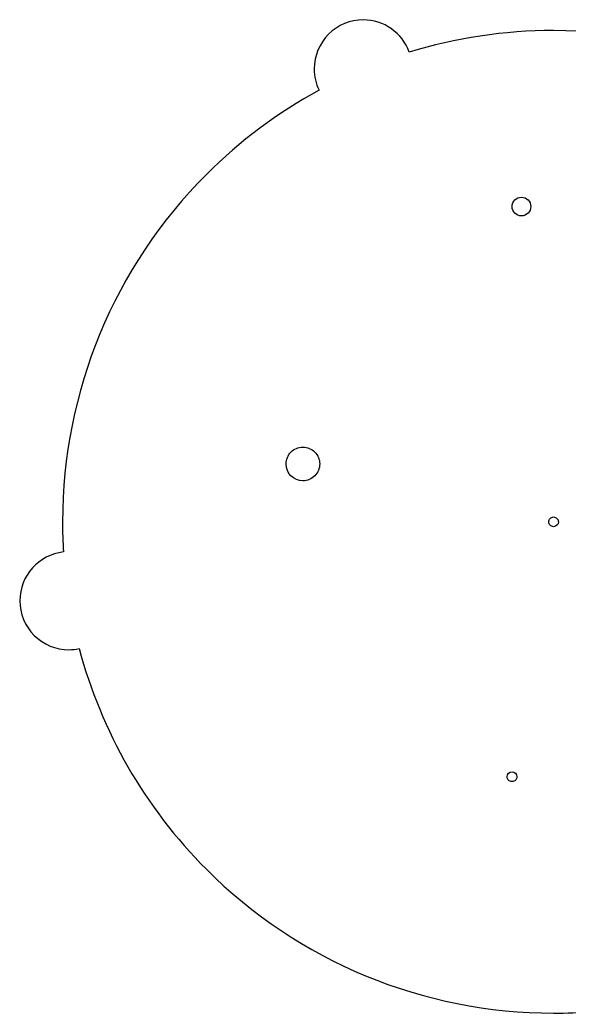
# Model space of a CAD drawing. Extents: x -41 to 233, y -38 to 223.
# Drawn here: x -40.7 to 99, y -29.9 to 222.6 of the extents above; entities that cross this region are included whole.
import ezdxf

# ---------------------------------------------------------------- set-up
doc = ezdxf.new("R2010")
doc.units = 0
doc.layers.add('Laag_1', color=7, linetype='CONTINUOUS')

msp = doc.modelspace()

# ---------------------------------------------------------------- linework, layer by layer
at = {"layer": 'Laag_1', "color": 5}
for p, q in [((46.611314, 222.581785), (46.611314, 222.581785)), ((89.219095, 175.143099), (89.219095, 175.143099)), ((35.529986, 109.713894), (35.529986, 109.713894)), ((96.233457, 94.999995), (96.233457, 94.999995)), ((85.673342, 30.212893), (85.673342, 30.212893))]:
    msp.add_line(p, q, dxfattribs=at)
for points in [[(46.611314, 222.581785), (43.304022, 222.5818), (40.132184, 221.26799), (37.793575, 218.929381)], [(58.32409, 214.359306), (56.53754, 219.290603), (51.856257, 222.576907), (46.611314, 222.581785)], [(94.999748, 219.868151), (82.452868, 219.868151), (70.101621, 217.978604), (58.32409, 214.359306)], [(183.295064, 183.295569), (159.877695, 206.712938), (128.116911, 219.868151), (94.999748, 219.868151)], [(37.793575, 218.929381), (35.454967, 216.590772), (34.141157, 213.418933), (34.141173, 210.111641)], [(34.141173, 210.111641), (34.145043, 208.2424), (34.569093, 206.397942), (35.381957, 204.714692)], [(35.381957, 204.714692), (24.936194, 199.038954), (15.262537, 191.853674), (6.704431, 183.295569)], [(6.704431, 183.295569), (-16.71294, 159.878196), (-29.868151, 128.117416), (-29.868151, 95.000252)], [(84.470344, 175.143099), (84.470344, 175.772822), (84.720501, 176.376754), (85.165783, 176.822035)], [(85.165783, 176.822035), (85.611065, 177.267317), (86.214996, 177.517473), (86.844719, 177.517473)], [(86.844719, 177.517473), (87.474443, 177.517473), (88.078374, 177.267317), (88.523656, 176.822035)], [(88.523656, 176.822035), (88.968938, 176.376754), (89.219095, 175.772822), (89.219095, 175.143099)], [(85.165783, 173.464162), (84.720501, 173.909444), (84.470344, 174.513375), (84.470344, 175.143099)], [(89.219095, 175.143099), (89.219095, 174.513375), (88.968938, 173.909444), (88.523656, 173.464162)], [(86.844719, 172.768724), (86.214996, 172.768724), (85.611065, 173.01888), (85.165783, 173.464162)], [(88.523656, 173.464162), (88.078374, 173.01888), (87.474443, 172.768724), (86.844719, 172.768724)], [(28.234025, 112.735979), (29.035532, 113.537486), (30.122609, 113.987768), (31.256111, 113.987768)], [(31.256111, 113.987768), (32.389613, 113.987768), (33.47669, 113.537486), (34.278197, 112.735979)], [(26.982237, 109.713894), (26.982237, 110.847396), (27.432518, 111.934472), (28.234025, 112.735979)], [(34.278197, 112.735979), (35.079704, 111.934472), (35.529986, 110.847396), (35.529986, 109.713894)], [(31.256111, 105.440019), (28.895715, 105.440019), (26.982237, 107.353498), (26.982237, 109.713894)], [(35.529986, 109.713894), (35.529986, 108.580392), (35.079704, 107.493315), (34.278197, 106.691808)], [(34.278197, 106.691808), (33.47669, 105.890301), (32.389613, 105.440019), (31.256111, 105.440019)], [(94.12781, 95.872184), (94.359129, 96.103503), (94.672865, 96.233457), (94.999999, 96.233456)], [(94.999999, 96.233456), (95.327133, 96.233456), (95.640868, 96.103502), (95.872186, 95.872183)], [(-29.868151, 95.000252), (-29.868151, 92.437954), (-29.789493, 89.883939), (-29.633333, 87.341116)], [(93.766538, 94.999995), (93.766538, 95.32713), (93.896491, 95.640865), (94.12781, 95.872184)], [(94.127811, 94.127808), (93.896492, 94.359126), (93.766539, 94.672861), (93.766538, 94.999995)], [(94.999999, 93.766537), (94.672865, 93.766537), (94.35913, 93.89649), (94.127811, 94.127808)], [(96.233457, 94.999995), (96.233457, 94.318775), (95.681219, 93.766538), (94.999999, 93.766537)], [(95.872186, 95.872183), (96.103505, 95.640865), (96.233458, 95.327129), (96.233457, 94.999995)], [(-29.633333, 87.341116), (-35.940526, 86.637592), (-40.713327, 81.309328), (-40.721029, 74.963025)], [(-40.721029, 74.963025), (-40.721044, 71.655732), (-39.407235, 68.483893), (-37.068625, 66.145284)], [(-37.068625, 66.145284), (-34.730016, 63.806675), (-31.558177, 62.492865), (-28.250885, 62.492881)], [(-28.250885, 62.492881), (-27.372676, 62.497862), (-26.497451, 62.595603), (-25.639779, 62.784475)], [(-25.639779, 62.784475), (-20.023157, 41.753487), (-8.954345, 22.363706), (6.704431, 6.704936)], [(83.206426, 30.212893), (83.206427, 30.894112), (83.758664, 31.44635), (84.439884, 31.44635)], [(84.439884, 31.44635), (85.121104, 31.44635), (85.673342, 30.894112), (85.673342, 30.212893)], [(83.567697, 29.340705), (83.336379, 29.572023), (83.206426, 29.885759), (83.206426, 30.212893)], [(84.439884, 28.979432), (84.11275, 28.979432), (83.799015, 29.109386), (83.567697, 29.340705)], [(85.312071, 29.340705), (85.080753, 29.109386), (84.767018, 28.979432), (84.439884, 28.979432)], [(85.673342, 30.212893), (85.673343, 29.885759), (85.54339, 29.572023), (85.312071, 29.340705)], [(6.704431, 6.704936), (30.121801, -16.712453), (61.882584, -29.8682), (94.999748, -29.8682)], [(94.999748, -29.8682), (101.598462, -29.8682), (108.142572, -29.342067), (114.578364, -28.320386)]]:
    msp.add_open_spline(points, degree=3, dxfattribs=at)

doc.saveas('drawing.dxf')
